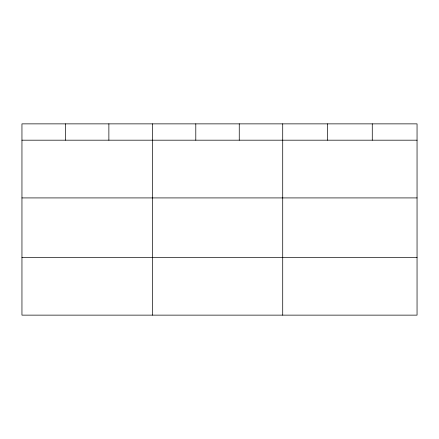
<?xml version="1.0" encoding="UTF-8"?>
<svg xmlns="http://www.w3.org/2000/svg" width="439" height="439" viewBox="0 0 439 439"><rect width="100%" height="100%" fill="white"/><g stroke="black" fill="none" stroke-linecap="round" stroke-linejoin="round"><path stroke-width="0.66" d="M417.05 140.184L417.05 315.136L21.95 315.136L21.95 123.864L417.05 123.864L417.05 140.184L21.95 140.184M21.95 197.918L417.05 197.918M21.95 257.402L417.05 257.402M372.272 123.864L372.272 140.184M327.494 123.864L327.494 140.184M282.716 123.864L282.716 315.136M239.255 123.864L239.255 140.184M195.794 123.864L195.794 140.184M152.333 123.864L152.333 315.136M108.872 123.864L108.872 140.184M65.411 123.864L65.411 140.184"/></g></svg>
